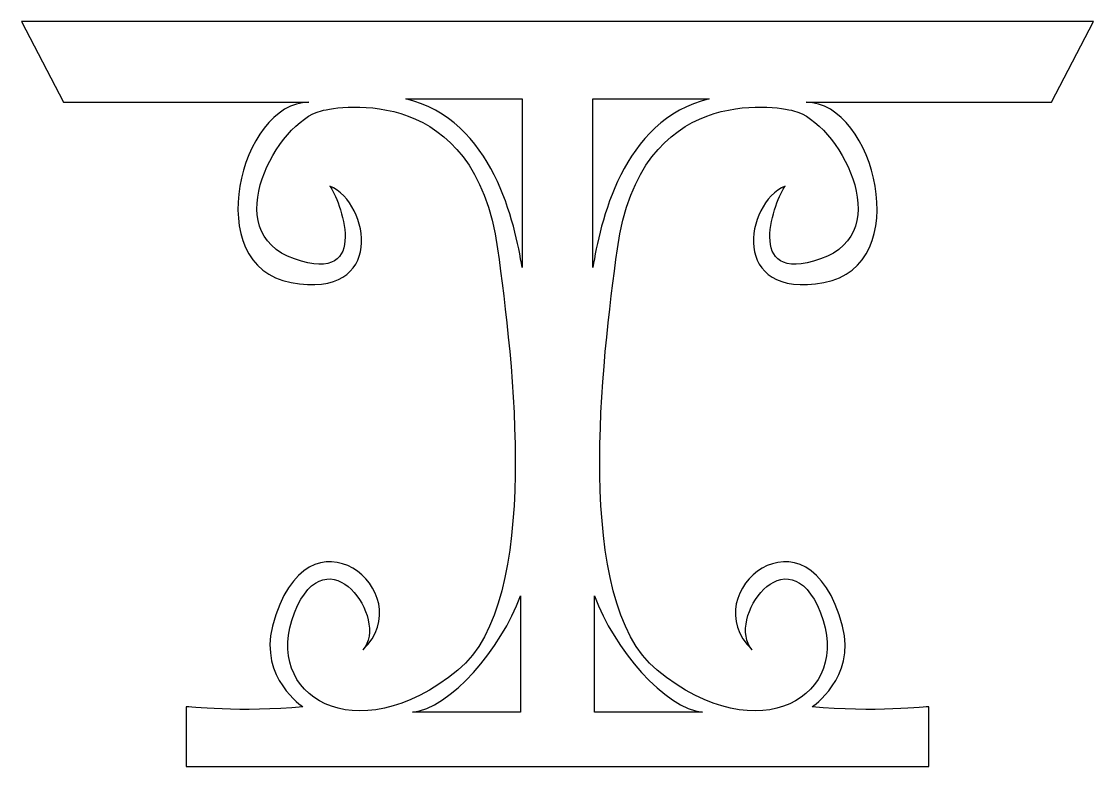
# Model space of a CAD drawing. Header units: centimetres. Extents: x -9.9 to 9.9, y -6.9 to 6.9.
import ezdxf

# ---------------------------------------------------------------- set-up
doc = ezdxf.new("R2010")
doc.units = ezdxf.units.CM
doc.header["$MEASUREMENT"] = 0
doc.layers.add('Camada 1', color=7, linetype='Continuous')

msp = doc.modelspace()

# ---------------------------------------------------------------- linework, layer by layer
at = {"layer": 'Camada 1'}
for points, knots in [([(-6.82727, -6.85501), (-6.82727, -6.85501), (-6.82727, -5.75379), (-6.82727, -5.75379), (-6.82727, -5.75379), (-6.82727, -5.75379), (-5.78124, -5.86394), (-4.68002, -5.75379), (-4.68002, -5.75379), (-4.68002, -5.75379), (-5.48655, -5.22663), (-5.23961, -4.27339), (-5.23961, -4.27339), (-4.62218, -1.88965), (-2.47755, -3.66149), (-3.57879, -4.70765), (-3.57879, -4.70765), (-3.0832, -4.15697), (-4.22702, -2.51325), (-4.83678, -4.02545), (-4.83678, -4.02545), (-5.44453, -5.53302), (-3.72085, -6.62935), (-1.82995, -5.07942), (-1.82995, -5.07942), (-0.27978, -3.80886), (-0.82025, 0.63389), (-1.101, 2.67038), (-1.101, 2.67038), (-1.51991, 5.70802), (-3.98715, 5.3), (-4.34069, 5.21203), (-4.34069, 5.21203), (-5.15463, 5.00962), (-6.26641, 2.97979), (-4.83678, 2.48418), (-4.83678, 2.48418), (-3.38517, 1.98102), (-4.01932, 3.60641), (-4.18453, 3.82668), (-4.18453, 3.82668), (-3.44177, 3.50722), (-3.15435, 1.73261), (-4.89864, 2.05019), (-4.89864, 2.05019), (-6.58134, 2.3566), (-5.8363, 5.36838), (-4.56987, 5.36838), (-4.56987, 5.36838), (-4.56987, 5.36838), (-9.08477, 5.36837), (-9.08477, 5.36837), (-9.08477, 5.36837), (-9.08477, 5.36837), (-9.85572, 6.85501), (-9.85572, 6.85501), (-9.85572, 6.85501), (-9.85572, 6.85501), (-0.11005, 6.85501), (-0.11005, 6.85501), (-0.11005, 6.85501), (-0.11005, 6.85501), (0.11021, 6.85501), (0.11021, 6.85501), (0.11021, 6.85501), (0.11021, 6.85501), (9.85569, 6.85501), (9.85569, 6.85501), (9.85569, 6.85501), (9.85569, 6.85501), (9.08501, 5.36837), (9.08501, 5.36837), (9.08501, 5.36837), (9.08501, 5.36837), (4.56998, 5.36837), (4.56998, 5.36837), (4.56998, 5.36837), (5.83628, 5.36837), (6.58158, 2.35657), (4.89888, 2.05018), (4.89888, 2.05018), (3.15451, 1.7326), (3.44195, 3.50721), (4.18453, 3.82667), (4.18453, 3.82667), (4.01932, 3.6064), (3.38536, 1.98104), (4.83678, 2.48417), (4.83678, 2.48417), (6.26651, 2.97976), (5.15462, 5.00959), (4.34092, 5.21202), (4.34092, 5.21202), (3.98738, 5.29997), (1.52009, 5.70801), (1.10118, 2.67038), (1.10118, 2.67038), (0.82046, 0.63388), (0.27997, -3.80884), (1.83003, -5.07942), (1.83003, -5.07942), (3.72085, -6.62935), (5.44479, -5.53305), (4.83681, -4.02545), (4.83681, -4.02545), (4.22729, -2.51325), (3.08339, -4.15697), (3.57898, -4.70765), (3.57898, -4.70765), (2.47778, -3.66149), (4.62234, -1.88965), (5.23988, -4.27339), (5.23988, -4.27339), (5.48679, -5.22663), (4.68015, -5.75379), (4.68015, -5.75379), (4.68015, -5.75379), (5.78124, -5.86394), (6.82751, -5.75379), (6.82751, -5.75379), (6.82751, -5.75379), (6.82751, -5.75379), (6.82751, -6.85501), (6.82751, -6.85501), (6.82751, -6.85501), (6.82751, -6.85501), (0.00009, -6.85501), (0.00009, -6.85501), (0.00009, -6.85501), (0.00009, -6.85501), (-6.82727, -6.85501), (-6.82727, -6.85501)], [0, 0, 0, 0, 0.02941176, 0.02941176, 0.02941176, 0.02941176, 0.05882353, 0.05882353, 0.05882353, 0.05882353, 0.08823529, 0.08823529, 0.08823529, 0.08823529, 0.11764706, 0.11764706, 0.11764706, 0.11764706, 0.14705882, 0.14705882, 0.14705882, 0.14705882, 0.17647059, 0.17647059, 0.17647059, 0.17647059, 0.20588235, 0.20588235, 0.20588235, 0.20588235, 0.23529412, 0.23529412, 0.23529412, 0.23529412, 0.26470588, 0.26470588, 0.26470588, 0.26470588, 0.29411765, 0.29411765, 0.29411765, 0.29411765, 0.32352941, 0.32352941, 0.32352941, 0.32352941, 0.35294118, 0.35294118, 0.35294118, 0.35294118, 0.38235294, 0.38235294, 0.38235294, 0.38235294, 0.41176471, 0.41176471, 0.41176471, 0.41176471, 0.44117647, 0.44117647, 0.44117647, 0.44117647, 0.47058824, 0.47058824, 0.47058824, 0.47058824, 0.5, 0.5, 0.5, 0.5, 0.52941176, 0.52941176, 0.52941176, 0.52941176, 0.55882353, 0.55882353, 0.55882353, 0.55882353, 0.58823529, 0.58823529, 0.58823529, 0.58823529, 0.61764706, 0.61764706, 0.61764706, 0.61764706, 0.64705882, 0.64705882, 0.64705882, 0.64705882, 0.67647059, 0.67647059, 0.67647059, 0.67647059, 0.70588235, 0.70588235, 0.70588235, 0.70588235, 0.73529412, 0.73529412, 0.73529412, 0.73529412, 0.76470588, 0.76470588, 0.76470588, 0.76470588, 0.79411765, 0.79411765, 0.79411765, 0.79411765, 0.82352941, 0.82352941, 0.82352941, 0.82352941, 0.85294118, 0.85294118, 0.85294118, 0.85294118, 0.88235294, 0.88235294, 0.88235294, 0.88235294, 0.91176471, 0.91176471, 0.91176471, 0.91176471, 0.94117647, 0.94117647, 0.94117647, 0.94117647, 1, 1, 1, 1]), ([(-0.65192, 2.32918), (-0.65192, 2.32918), (-0.65192, 5.42904), (-0.65192, 5.42904), (-0.65192, 5.42904), (-0.65192, 5.42904), (-2.79073, 5.42904), (-2.79073, 5.42904), (-2.79073, 5.42904), (-1.17897, 5.05701), (-0.77588, 3.10414), (-0.65192, 2.32918)], [0, 0, 0, 0, 0.25, 0.25, 0.25, 0.25, 0.5, 0.5, 0.5, 0.5, 1, 1, 1, 1]), ([(2.79092, 5.42904), (2.79092, 5.42904), (0.65211, 5.42904), (0.65211, 5.42904), (0.65211, 5.42904), (0.65211, 5.42904), (0.65211, 2.32918), (0.65211, 2.32918), (0.65211, 2.32918), (0.77606, 3.10414), (1.179, 5.05701), (2.79092, 5.42904)], [0, 0, 0, 0, 0.25, 0.25, 0.25, 0.25, 0.5, 0.5, 0.5, 0.5, 1, 1, 1, 1]), ([(-2.66678, -5.85436), (-2.66678, -5.85436), (-0.68296, -5.85436), (-0.68296, -5.85436), (-0.68296, -5.85436), (-0.68296, -5.85436), (-0.68296, -3.71539), (-0.68296, -3.71539), (-0.68296, -3.71539), (-1.02395, -4.67646), (-1.98486, -5.79239), (-2.66678, -5.85436)], [0, 0, 0, 0, 0.25, 0.25, 0.25, 0.25, 0.5, 0.5, 0.5, 0.5, 1, 1, 1, 1]), ([(0.68314, -3.71541), (0.68314, -3.71541), (0.68314, -5.85438), (0.68314, -5.85438), (0.68314, -5.85438), (0.68314, -5.85438), (2.66696, -5.85438), (2.66696, -5.85438), (2.66696, -5.85438), (1.98502, -5.79239), (1.02414, -4.67646), (0.68314, -3.71541)], [0, 0, 0, 0, 0.25, 0.25, 0.25, 0.25, 0.5, 0.5, 0.5, 0.5, 1, 1, 1, 1])]:
    msp.add_open_spline(points, degree=3, knots=knots, dxfattribs=at)

doc.saveas('drawing.dxf')
